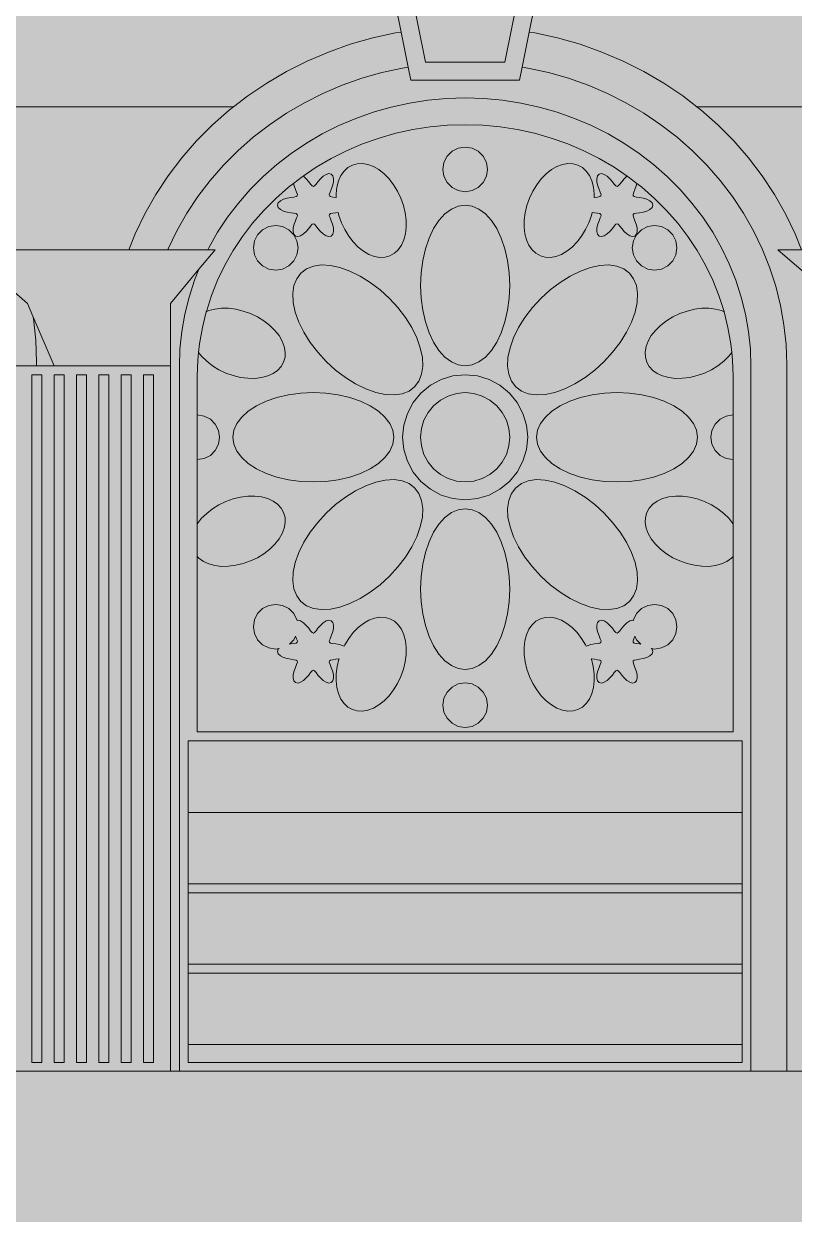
# Model space of a CAD drawing. Header units: millimetres. Extents: x -2412 to 16214, y -1176 to 12015.
# Drawn here: x 11948 to 13265, y 412 to 2447 of the extents above; entities that cross this region are included whole.
import ezdxf

# ---------------------------------------------------------------- set-up
doc = ezdxf.new("R2010")
doc.units = ezdxf.units.MM
for name, color, linetype, lineweight, true_color in [('00_WHITE_BACKGROUND', 7, 'Continuous', 18, 0xffffff), ('01_STRUCTURE', 7, 'Continuous', 18, 0x000000), ('02_CORNICES', 7, 'Continuous', 18, 0x000000), ('03_FRAMES_DOORS', 7, 'Continuous', 18, 0x000000), ('04_GLAZING_SHUTTERS', 7, 'Continuous', 18, 0x000000), ('05_STONE_JOINTS', 7, 'Continuous', 18, 0x000000), ('06_ORNAMENT', 7, 'Continuous', 18, 0x000000)]:
    doc.layers.add(name, color=color, linetype=linetype, lineweight=lineweight, true_color=true_color)

msp = doc.modelspace()

# ---------------------------------------------------------------- linework, layer by layer
at = {"layer": '00_WHITE_BACKGROUND', "lineweight": 18, "true_color": 0xffffff}
msp.add_solid([(-2412.2137, -1175.5725), (16213.7405, -1175.5725), (-2412.2137, 12015.2672), (16213.7405, 12015.2672)], dxfattribs=at)
at = {"layer": '01_STRUCTURE', "color": 7, "lineweight": 18, "true_color": 0x000000}
for points in [[(12583.145, 2431.7252), (12544.229, 2423.1908)], [(13007.6336, 2365.8473), (12972.3969, 2383.542)], [(13074.0458, 2324.1221), (13041.5725, 2346)], [(11968.1527, 1906.2443), (11964.2443, 1943.6336), (11963.5267, 1947.6947), (12000, 1862.5954), (11969.4656, 1862.5954), (11969.4656, 1868.7023)], [(11969.4656, 656.4885), (12091.6031, 656.4885), (12198.4733, 656.4885), (12213.7405, 656.4885)]]:
    msp.add_lwpolyline(points, dxfattribs=at)
at = {"layer": '02_CORNICES', "color": 7, "lineweight": 18, "true_color": 0x000000}
for points in [[(12605.0076, 2373.2977), (12592.9466, 2433.2366), (12557.2519, 2610.687)], [(12847.3282, 2610.687), (12811.6336, 2433.2366), (12799.5725, 2373.2977)], [(12127.1603, 2061.0687), (12193.8321, 2061.0687), (12262.4733, 2061.0687), (12274.8092, 2061.0687), (12247.2977, 2028.0611), (12198.4733, 1969.4656), (12198.4733, 1862.5954), (12000, 1862.5954)]]:
    msp.add_lwpolyline(points, dxfattribs=at)
msp.add_lwpolyline([(12594.5344, 2580.1527), (12634.4733, 2381.6794), (12770.1069, 2381.6794), (12810.0458, 2580.1527)], close=True, dxfattribs=at)
at = {"layer": '03_FRAMES_DOORS', "color": 7, "lineweight": 18, "true_color": 0x000000}
for points in [[(12592.9466, 2433.2366), (12583.145, 2431.7252)], [(12972.3969, 2383.542), (12935.9847, 2399.0534), (12898.5954, 2412.2901), (12860.3511, 2423.1908), (12821.4351, 2431.7252), (12811.6336, 2433.2366)], [(12432.1832, 2383.542), (12396.9466, 2365.8473)], [(13251.9084, 656.4885), (13251.9084, 1865.0382), (13250.7328, 1898.8244), (13247.2061, 1932.4733), (13241.3435, 1965.8321), (13233.1756, 1998.7481), (13222.7328, 2031.1145), (13210.0763, 2062.7481), (13195.2214, 2093.542), (13178.2748, 2123.3588), (13159.2824, 2152.0611), (13138.3359, 2179.542), (13115.5115, 2205.6794), (13090.9313, 2230.3511), (13064.6718, 2253.4656), (13036.8702, 2274.916), (13007.6489, 2294.6107), (12977.0992, 2312.458), (12945.374, 2328.3969), (12912.626, 2342.3511), (12878.9618, 2354.2595), (12844.5344, 2364.0763), (12809.5115, 2371.7557), (12799.5725, 2373.2977), (12795.1145, 2351.145), (12609.4656, 2351.145), (12605.0076, 2373.2977), (12595.0687, 2371.7557), (12560.0458, 2364.0763), (12525.6183, 2354.2595), (12491.9542, 2342.3511), (12459.2061, 2328.3969), (12427.4809, 2312.458), (12396.9313, 2294.6107), (12367.7099, 2274.916), (12339.9084, 2253.4656), (12313.6489, 2230.3511), (12289.0687, 2205.6794), (12266.2443, 2179.542), (12245.2977, 2152.0611), (12226.3053, 2123.3588), (12209.3588, 2093.542), (12194.5038, 2062.7481), (12193.8321, 2061.0687)], [(13041.5725, 2346), (13007.6336, 2365.8473)], [(12363.0076, 2346), (12330.5344, 2324.1221)], [(13190.8397, 656.4885), (13190.8397, 1861.374), (13189.7863, 1891.4046), (13186.6565, 1921.313), (13181.4504, 1950.9618), (13174.1985, 1980.229), (13164.916, 2008.9924), (13153.6489, 2037.1145), (13140.458, 2064.4885), (13125.3893, 2090.9924), (13108.5038, 2116.5191), (13089.8779, 2140.9466), (13069.6031, 2164.1679), (13047.7405, 2186.1069), (13024.4122, 2206.6412), (12999.6947, 2225.7099), (12973.7099, 2243.2214), (12946.5649, 2259.084), (12918.3664, 2273.2519), (12889.2519, 2285.6489), (12859.3282, 2296.2443), (12828.7328, 2304.9618), (12797.6031, 2311.7863), (12766.0611, 2316.687), (12734.2443, 2319.6336), (12702.2901, 2320.6107), (12670.3359, 2319.6336), (12638.5191, 2316.687), (12606.9771, 2311.7863), (12575.8473, 2304.9618), (12545.2519, 2296.2443), (12515.3282, 2285.6489), (12486.2137, 2273.2519), (12458.0153, 2259.084), (12430.8702, 2243.2214), (12404.8855, 2225.7099), (12380.1679, 2206.6412), (12356.8397, 2186.1069), (12334.9771, 2164.1679), (12314.7023, 2140.9466), (12296.0763, 2116.5191), (12279.1908, 2090.9924), (12264.1221, 2064.4885), (12262.4733, 2061.0687)], [(13231.1603, 2155.7252), (13210.0611, 2187.6183), (13186.7786, 2218.1527), (13161.4351, 2247.1908), (13134.1069, 2274.6107), (13104.9466, 2300.2901)], [(12173.4198, 2155.7252), (12154.5802, 2122.5954)], [(13293.3588, 2012.4427), (13236.6412, 2061.0687), (13277.4198, 2061.0687), (13266.4885, 2088.3817), (13250, 2122.5954)], [(11963.5267, 1947.6947), (11954.1985, 1969.4656), (11877.6336, 2035.0992)], [(12247.2977, 2028.0611), (12239.6641, 2008.9924), (12230.3817, 1980.229), (12223.1298, 1950.9618), (12217.9237, 1921.313), (12214.7939, 1891.4046), (12213.7405, 1861.374), (12213.7405, 656.4885), (13190.8397, 656.4885)], [(11969.4656, 1868.7023), (11968.1527, 1906.2443)], [(11969.4656, 656.4885), (11923.6641, 656.4885), (11923.6641, 1862.5954), (11969.4656, 1862.5954)], [(12198.4733, 1862.5954), (12198.4733, 656.4885)], [(13251.9084, 656.4885), (13282.4427, 656.4885), (13282.4427, 1862.5954), (13312.9771, 1862.5954)], [(13190.8397, 656.4885), (13251.9084, 656.4885)]]:
    msp.add_lwpolyline(points, dxfattribs=at)
for points in [[(11961.8321, 1847.3282), (11978.626, 1847.3282), (11978.626, 671.7557), (11961.8321, 671.7557)], [(12000, 1847.3282), (12016.7939, 1847.3282), (12016.7939, 671.7557), (12000, 671.7557)], [(12038.1679, 1847.3282), (12054.9618, 1847.3282), (12054.9618, 671.7557), (12038.1679, 671.7557)], [(12076.3359, 1847.3282), (12093.1298, 1847.3282), (12093.1298, 671.7557), (12076.3359, 671.7557)], [(12114.5038, 1847.3282), (12131.2977, 1847.3282), (12131.2977, 671.7557), (12114.5038, 671.7557)], [(12152.6718, 1847.3282), (12169.4656, 1847.3282), (12169.4656, 671.7557), (12152.6718, 671.7557)]]:
    msp.add_lwpolyline(points, close=True, dxfattribs=at)
at = {"layer": '04_GLAZING_SHUTTERS', "color": 7, "lineweight": 18, "true_color": 0x000000}
for points in [[(12979.2366, 2187.0992), (12956.7481, 2202.2443), (12931.2977, 2217.1298), (12904.8702, 2230.4122), (12877.5725, 2242.0305), (12849.5115, 2251.9542), (12820.8397, 2260.1374), (12791.6489, 2266.5344), (12762.0763, 2271.1298), (12732.2443, 2273.8931), (12702.2901, 2274.8092), (12672.3359, 2273.8931), (12642.5038, 2271.1298), (12612.9313, 2266.5344), (12583.7405, 2260.1374), (12555.0687, 2251.9542), (12527.0229, 2242.0305), (12499.7099, 2230.4122), (12473.2824, 2217.1298), (12447.8321, 2202.2443), (12425.3435, 2187.0992)], [(12408.9008, 2174.5954), (12400.3053, 2167.9695), (12378.4275, 2148.7023), (12357.9389, 2128.1527), (12338.916, 2106.3664), (12321.4656, 2083.4656), (12305.6336, 2059.542), (12291.5115, 2034.7023), (12279.145, 2009.0382), (12268.5802, 1982.6718), (12259.8779, 1955.7099), (12259.7099, 1955.0229)], [(13144.8702, 1955.0229), (13144.7023, 1955.7099), (13136, 1982.6718), (13125.4351, 2009.0382), (13113.0687, 2034.7023), (13098.9466, 2059.542), (13083.1145, 2083.4656), (13065.6641, 2106.3664), (13046.6412, 2128.1527), (13026.1527, 2148.7023), (13004.2748, 2167.9695), (12995.6794, 2174.5954)], [(12246.626, 1885.4809), (12245.2519, 1872.4275), (12244.2748, 1844.2748), (12244.2748, 1778.626)], [(12244.2748, 1536.626), (12244.2748, 1236.6412), (13160.3053, 1236.6412), (13160.3053, 1536.626), (13160.3053, 1592.2901), (13160.3053, 1702.2901), (13160.3053, 1778.626), (13160.3053, 1844.2748), (13159.3282, 1872.4275), (13157.9542, 1885.4809)], [(12244.2748, 1702.2901), (12244.2748, 1592.2901)], [(12229.0076, 1099.2366), (12229.0076, 1221.374), (13175.5725, 1221.374), (13175.5725, 1099.2366)], [(13175.5725, 1099.2366), (12229.0076, 1099.2366)], [(12229.0076, 977.0992), (12229.0076, 1099.2366)], [(13175.5725, 1099.2366), (13175.5725, 977.0992)], [(13175.5725, 977.0992), (12229.0076, 977.0992)], [(12229.0076, 961.8321), (12229.0076, 977.0992)], [(13175.5725, 977.0992), (13175.5725, 961.8321)], [(12229.0076, 961.8321), (13175.5725, 961.8321)], [(12229.0076, 839.6947), (12229.0076, 961.8321)], [(13175.5725, 961.8321), (13175.5725, 839.6947)], [(13175.5725, 839.6947), (12229.0076, 839.6947)], [(12229.0076, 824.4275), (12229.0076, 839.6947)], [(13175.5725, 839.6947), (13175.5725, 824.4275)], [(12229.0076, 824.4275), (13175.5725, 824.4275)], [(12229.0076, 702.2901), (12229.0076, 824.4275)], [(13175.5725, 824.4275), (13175.5725, 702.2901)], [(13175.5725, 702.2901), (12229.0076, 702.2901)], [(13175.5725, 702.2901), (13175.5725, 671.7557), (12229.0076, 671.7557), (12229.0076, 702.2901)]]:
    msp.add_lwpolyline(points, dxfattribs=at)
at = {"layer": '05_STONE_JOINTS', "color": 7, "lineweight": 18, "true_color": 0x000000}
for points in [[(13098.3969, 2305.3435), (13832.0611, 2305.3435), (13832.0611, 2641.2214)], [(12544.229, 2423.1908), (12505.9847, 2412.2901), (12468.5954, 2399.0534), (12432.1832, 2383.542)], [(12396.9466, 2365.8473), (12363.0076, 2346)], [(12330.5344, 2324.1221), (12306.1832, 2305.3435)], [(13098.3969, 2305.3435), (13074.0458, 2324.1221)], [(11754.8855, 2305.3435), (12306.1832, 2305.3435)], [(12306.1832, 2305.3435), (12299.6336, 2300.2901), (12270.4733, 2274.6107), (12243.145, 2247.1908), (12217.8015, 2218.1527), (12194.5191, 2187.6183), (12173.4198, 2155.7252)], [(13104.9466, 2300.2901), (13098.3969, 2305.3435)], [(13250, 2122.5954), (13231.1603, 2155.7252)], [(12154.5802, 2122.5954), (12138.0916, 2088.3817), (12127.1603, 2061.0687), (11933.9084, 2061.0687)]]:
    msp.add_lwpolyline(points, dxfattribs=at)
at = {"layer": '06_ORNAMENT', "color": 7, "lineweight": 18, "true_color": 0x000000}
for points in [[(12664.1221, 2198.4733), (12665.9847, 2186.6718), (12671.4046, 2176.0458), (12679.8626, 2167.5878), (12690.4885, 2162.1679), (12702.2901, 2160.3053), (12714.0916, 2162.1679), (12724.7176, 2167.5878), (12733.1756, 2176.0458), (12738.5954, 2186.6718), (12740.458, 2198.4733), (12738.5954, 2210.2748), (12733.1756, 2220.9008), (12724.7176, 2229.3588), (12714.0916, 2234.7786), (12702.2901, 2236.6412), (12690.4885, 2234.7786), (12679.8626, 2229.3588), (12671.4046, 2220.9008), (12665.9847, 2210.2748)], [(12381.6794, 2137.4046), (12382.916, 2133.4809), (12386.458, 2130), (12391.7252, 2127.2519), (12397.9237, 2125.3893), (12404.1069, 2124.2901), (12409.4504, 2123.6031), (12413.2672, 2122.8702), (12415.2519, 2121.5267), (12415.4198, 2119.145), (12414.1527, 2115.4656), (12412.0763, 2110.5038), (12409.9237, 2104.5802), (12408.4427, 2098.2901), (12408.1832, 2092.3664), (12409.4351, 2087.5573), (12412.2137, 2084.5191), (12416.229, 2083.6336), (12421.0229, 2084.9466), (12426.0305, 2088.1374), (12430.7328, 2092.5802), (12434.7939, 2097.3893), (12438.0458, 2101.6641), (12440.5954, 2104.6107), (12442.7481, 2105.6489), (12444.9008, 2104.6107), (12447.4504, 2101.6641), (12450.7023, 2097.3893), (12454.7634, 2092.5802), (12459.4656, 2088.1374), (12464.4733, 2084.9466), (12469.2672, 2083.6336), (12473.2824, 2084.5191), (12476.0611, 2087.5573), (12477.313, 2092.3664), (12477.0534, 2098.2901), (12475.5725, 2104.5802), (12473.4198, 2110.5038), (12471.3435, 2115.4656), (12470.0763, 2119.145), (12470.2443, 2121.5267), (12472.229, 2122.8702), (12476.0458, 2123.6031), (12481.3893, 2124.2901), (12485.1756, 2124.9618), (12486.4427, 2119.7099), (12490.8397, 2107.313), (12496.4885, 2095.4351), (12503.2519, 2084.3664), (12510.9618, 2074.3817), (12519.4351, 2065.7252), (12528.4427, 2058.6107), (12537.771, 2053.2214), (12547.2061, 2049.6794), (12556.4885, 2048.0611), (12565.4198, 2048.4275), (12573.7557, 2050.7634), (12581.2977, 2055.0076), (12587.8779, 2061.0687), (12593.313, 2068.7786), (12597.4656, 2077.9542), (12600.2443, 2088.3664), (12601.5878, 2099.7557), (12601.4504, 2111.8626), (12599.8473, 2124.3817), (12596.7939, 2136.9771), (12592.3969, 2149.374), (12586.7481, 2161.2519), (12579.9847, 2172.3206), (12572.2748, 2182.3053), (12563.8168, 2190.9618), (12554.8092, 2198.0763), (12545.4656, 2203.4656), (12536.0458, 2207.0229), (12526.7481, 2208.626), (12517.8321, 2208.2595), (12509.4809, 2205.9237), (12501.9389, 2201.6794), (12495.374, 2195.6336), (12489.9389, 2187.9237), (12485.771, 2178.7481), (12482.9924, 2168.3359), (12481.6489, 2156.9313), (12481.7252, 2150.458), (12481.3893, 2150.5191), (12476.0458, 2151.2061), (12472.229, 2151.9389), (12470.2443, 2153.2824), (12470.0763, 2155.6641), (12471.3435, 2159.3435), (12473.4198, 2164.3053), (12475.5725, 2170.229), (12477.0534, 2176.5191), (12477.313, 2182.4427), (12476.0611, 2187.2519), (12473.2824, 2190.2901), (12469.2672, 2191.1756), (12464.4733, 2189.8626), (12459.4656, 2186.6718), (12454.7634, 2182.229), (12450.7023, 2177.4198), (12447.4504, 2173.145), (12444.9008, 2170.1985), (12442.7481, 2169.1603), (12440.5954, 2170.1985), (12438.0458, 2173.145), (12434.7939, 2177.4198), (12430.7328, 2182.229), (12426.0305, 2186.6718), (12425.3435, 2187.0992), (12423.4656, 2185.8473), (12408.9008, 2174.5954), (12409.9237, 2170.229), (12412.0763, 2164.3053), (12414.1527, 2159.3435), (12415.4198, 2155.6641), (12415.2519, 2153.2824), (12413.2672, 2151.9389), (12409.4504, 2151.2061), (12404.1069, 2150.5191), (12397.9237, 2149.4198), (12391.7252, 2147.5573), (12386.458, 2144.8092), (12382.916, 2141.3282)], [(12802.9924, 2099.7557), (12804.3359, 2088.3664), (12807.1145, 2077.9542), (12811.2672, 2068.7786), (12816.7023, 2061.0687), (12823.2824, 2055.0076), (12830.8244, 2050.7634), (12839.1603, 2048.4275), (12848.0916, 2048.0611), (12857.374, 2049.6794), (12866.8092, 2053.2214), (12876.1374, 2058.6107), (12885.145, 2065.7252), (12893.6183, 2074.3817), (12901.3282, 2084.3664), (12908.0916, 2095.4351), (12913.7405, 2107.313), (12918.1374, 2119.7099), (12919.4046, 2124.9618), (12923.1908, 2124.2901), (12928.5344, 2123.6031), (12932.3511, 2122.8702), (12934.3359, 2121.5267), (12934.5038, 2119.145), (12933.2366, 2115.4656), (12931.1603, 2110.5038), (12929.0076, 2104.5802), (12927.5267, 2098.2901), (12927.2672, 2092.3664), (12928.5191, 2087.5573), (12931.2977, 2084.5191), (12935.313, 2083.6336), (12940.1069, 2084.9466), (12945.1145, 2088.1374), (12949.8168, 2092.5802), (12953.8779, 2097.3893), (12957.1298, 2101.6641), (12959.6794, 2104.6107), (12961.8321, 2105.6489), (12963.9847, 2104.6107), (12966.5344, 2101.6641), (12969.7863, 2097.3893), (12973.8473, 2092.5802), (12978.5496, 2088.1374), (12983.5573, 2084.9466), (12988.3511, 2083.6336), (12992.3664, 2084.5191), (12995.145, 2087.5573), (12996.3969, 2092.3664), (12996.1374, 2098.2901), (12994.6565, 2104.5802), (12992.5038, 2110.5038), (12990.4275, 2115.4656), (12989.1603, 2119.145), (12989.3282, 2121.5267), (12991.313, 2122.8702), (12995.1298, 2123.6031), (13000.4733, 2124.2901), (13006.6565, 2125.3893), (13012.855, 2127.2519), (13018.1221, 2130), (13021.6641, 2133.4809), (13022.9008, 2137.4046), (13021.6641, 2141.3282), (13018.1221, 2144.8092), (13012.855, 2147.5573), (13006.6565, 2149.4198), (13000.4733, 2150.5191), (12995.1298, 2151.2061), (12991.313, 2151.9389), (12989.3282, 2153.2824), (12989.1603, 2155.6641), (12990.4275, 2159.3435), (12992.5038, 2164.3053), (12994.6565, 2170.229), (12995.6794, 2174.5954), (12981.1145, 2185.8473), (12979.2366, 2187.0992), (12978.5496, 2186.6718), (12973.8473, 2182.229), (12969.7863, 2177.4198), (12966.5344, 2173.145), (12963.9847, 2170.1985), (12961.8321, 2169.1603), (12959.6794, 2170.1985), (12957.1298, 2173.145), (12953.8779, 2177.4198), (12949.8168, 2182.229), (12945.1145, 2186.6718), (12940.1069, 2189.8626), (12935.313, 2191.1756), (12931.2977, 2190.2901), (12928.5191, 2187.2519), (12927.2672, 2182.4427), (12927.5267, 2176.5191), (12929.0076, 2170.229), (12931.1603, 2164.3053), (12933.2366, 2159.3435), (12934.5038, 2155.6641), (12934.3359, 2153.2824), (12932.3511, 2151.9389), (12928.5344, 2151.2061), (12923.1908, 2150.5191), (12922.855, 2150.458), (12922.9313, 2156.9313), (12921.5878, 2168.3359), (12918.8092, 2178.7481), (12914.6412, 2187.9237), (12909.2061, 2195.6336), (12902.6412, 2201.6794), (12895.0992, 2205.9237), (12886.7481, 2208.2595), (12877.8321, 2208.626), (12868.5344, 2207.0229), (12859.1145, 2203.4656), (12849.771, 2198.0763), (12840.7634, 2190.9618), (12832.3053, 2182.3053), (12824.5954, 2172.3206), (12817.8321, 2161.2519), (12812.1832, 2149.374), (12807.7863, 2136.9771), (12804.7328, 2124.3817), (12803.1298, 2111.8626)], [(12625.9542, 2000), (12626.9008, 1978.5038), (12629.6947, 1957.542), (12634.2748, 1937.6183), (12640.5344, 1919.2366), (12648.3053, 1902.8397), (12657.4198, 1888.8397), (12667.6336, 1877.5725), (12678.7023, 1869.313), (12690.3511, 1864.2901), (12702.2901, 1862.5954), (12714.229, 1864.2901), (12725.8779, 1869.313), (12736.9466, 1877.5725), (12747.1603, 1888.8397), (12756.2748, 1902.8397), (12764.0458, 1919.2366), (12770.3053, 1937.6183), (12774.8855, 1957.542), (12777.6794, 1978.5038), (12778.626, 2000), (12777.6794, 2021.4962), (12774.8855, 2042.458), (12770.3053, 2062.3817), (12764.0458, 2080.7634), (12756.2748, 2097.1603), (12747.1603, 2111.1603), (12736.9466, 2122.4275), (12725.8779, 2130.687), (12714.229, 2135.7099), (12702.2901, 2137.4046), (12690.3511, 2135.7099), (12678.7023, 2130.687), (12667.6336, 2122.4275), (12657.4198, 2111.1603), (12648.3053, 2097.1603), (12640.5344, 2080.7634), (12634.2748, 2062.3817), (12629.6947, 2042.458), (12626.9008, 2021.4962)], [(12340.2595, 2064.3206), (12342.1221, 2052.5344), (12347.542, 2041.8931), (12355.9847, 2033.4504), (12366.626, 2028.0305), (12378.4275, 2026.1527), (12390.2137, 2028.0305), (12400.855, 2033.4504), (12409.2977, 2041.8931), (12414.7176, 2052.5344), (12416.5954, 2064.3206), (12414.7176, 2076.1221), (12409.2977, 2086.7634), (12400.855, 2095.2061), (12390.2137, 2100.626), (12378.4275, 2102.4885), (12366.626, 2100.626), (12355.9847, 2095.2061), (12347.542, 2086.7634), (12342.1221, 2076.1221)], [(12987.9847, 2064.3206), (12989.8626, 2052.5344), (12995.2824, 2041.8931), (13003.7252, 2033.4504), (13014.3664, 2028.0305), (13026.1527, 2026.1527), (13037.9542, 2028.0305), (13048.5954, 2033.4504), (13057.0382, 2041.8931), (13062.458, 2052.5344), (13064.3206, 2064.3206), (13062.458, 2076.1221), (13057.0382, 2086.7634), (13048.5954, 2095.2061), (13037.9542, 2100.626), (13026.1527, 2102.4885), (13014.3664, 2100.626), (13003.7252, 2095.2061), (12995.2824, 2086.7634), (12989.8626, 2076.1221)], [(12407.6947, 1986.0458), (12408.4427, 1970.855), (12411.8931, 1954.5191), (12417.9847, 1937.4198), (12426.5649, 1920), (12437.4046, 1902.6718), (12450.2595, 1885.8626), (12464.7939, 1870), (12480.6565, 1855.4656), (12497.4504, 1842.626), (12514.7786, 1831.771), (12532.2137, 1823.2061), (12549.2977, 1817.1145), (12565.6489, 1813.6489), (12580.8244, 1812.9008), (12594.4885, 1814.9008), (12606.2901, 1819.5725), (12615.9237, 1826.8244), (12623.1756, 1836.458), (12627.8473, 1848.2595), (12629.8473, 1861.9237), (12629.0992, 1877.0992), (12625.6336, 1893.4504), (12619.542, 1910.5344), (12610.9771, 1927.9695), (12600.1221, 1945.2977), (12587.2824, 1962.0916), (12572.7481, 1977.9542), (12556.8855, 1992.4885), (12540.0763, 2005.3435), (12522.7481, 2016.1832), (12505.3282, 2024.7634), (12488.229, 2030.855), (12471.8931, 2034.3053), (12456.7023, 2035.0534), (12443.0382, 2033.0687), (12431.2519, 2028.3817), (12421.6031, 2021.145), (12414.3664, 2011.4962), (12409.6794, 1999.7099)], [(12774.7328, 1861.9237), (12776.7328, 1848.2595), (12781.4046, 1836.458), (12788.6565, 1826.8244), (12798.2901, 1819.5725), (12810.0916, 1814.9008), (12823.7557, 1812.9008), (12838.9313, 1813.6489), (12855.2824, 1817.1145), (12872.3664, 1823.2061), (12889.8015, 1831.771), (12907.1298, 1842.626), (12923.9237, 1855.4656), (12939.7863, 1870), (12954.3206, 1885.8626), (12967.1756, 1902.6718), (12978.0153, 1920), (12986.5954, 1937.4198), (12992.687, 1954.5191), (12996.1527, 1970.855), (12996.8855, 1986.0458), (12994.9008, 1999.7099), (12990.229, 2011.4962), (12982.9771, 2021.145), (12973.3282, 2028.3817), (12961.542, 2033.0687), (12947.8779, 2035.0534), (12932.687, 2034.3053), (12916.3511, 2030.855), (12899.2519, 2024.7634), (12881.8321, 2016.1832), (12864.5038, 2005.3435), (12847.6947, 1992.4885), (12831.8321, 1977.9542), (12817.2977, 1962.0916), (12804.458, 1945.2977), (12793.6031, 1927.9695), (12785.0382, 1910.5344), (12778.9466, 1893.4504), (12775.4809, 1877.0992)], [(12246.626, 1885.4809), (12251.7863, 1878.9313), (12260.4427, 1870.4733), (12270.4275, 1862.7634), (12281.4962, 1856), (12293.374, 1850.3511), (12305.771, 1845.9542), (12318.3664, 1842.9008), (12330.8855, 1841.2977), (12342.9924, 1841.1603), (12354.3817, 1842.5038), (12364.7939, 1845.2824), (12373.9695, 1849.4351), (12381.6794, 1854.8702), (12387.7405, 1861.4504), (12391.9847, 1868.9924), (12394.3206, 1877.3282), (12394.687, 1886.2595), (12393.0687, 1895.542), (12389.5267, 1904.9771), (12384.1374, 1914.3053), (12377.0229, 1923.313), (12368.3664, 1931.7863), (12358.3817, 1939.4962), (12347.313, 1946.2595), (12335.4351, 1951.9084), (12323.0382, 1956.3053), (12310.4275, 1959.3435), (12297.9237, 1960.9618), (12285.8168, 1961.0992), (12274.4122, 1959.7557), (12264, 1956.9771), (12259.7099, 1955.0229), (12253.0687, 1928.2748), (12248.1985, 1900.4733)], [(13009.8931, 1886.2595), (13010.2595, 1877.3282), (13012.5954, 1868.9924), (13016.8397, 1861.4504), (13022.9008, 1854.8702), (13030.6107, 1849.4351), (13039.7863, 1845.2824), (13050.1985, 1842.5038), (13061.6031, 1841.1603), (13073.6947, 1841.2977), (13086.2137, 1842.9008), (13098.8092, 1845.9542), (13111.2061, 1850.3511), (13123.084, 1856), (13134.1527, 1862.7634), (13144.1374, 1870.4733), (13152.7939, 1878.9313), (13157.9542, 1885.4809), (13156.3817, 1900.4733), (13151.5115, 1928.2748), (13144.8702, 1955.0229), (13140.5802, 1956.9771), (13130.1679, 1959.7557), (13118.7634, 1961.0992), (13106.6565, 1960.9618), (13094.1527, 1959.3435), (13081.542, 1956.3053), (13069.145, 1951.9084), (13057.2672, 1946.2595), (13046.1985, 1939.4962), (13036.2137, 1931.7863), (13027.5573, 1923.313), (13020.4427, 1914.3053), (13015.0534, 1904.9771), (13011.5115, 1895.542)], [(12595.4198, 1740.458), (12597.4809, 1719.6031), (12603.5573, 1699.5573), (12613.4351, 1681.084), (12626.7176, 1664.8855), (12642.916, 1651.6031), (12661.3893, 1641.7252), (12681.4351, 1635.6336), (12702.2901, 1633.5878), (12723.145, 1635.6336), (12743.1908, 1641.7252), (12761.6641, 1651.6031), (12777.8626, 1664.8855), (12791.145, 1681.084), (12801.0229, 1699.5573), (12807.1145, 1719.6031), (12809.1603, 1740.458), (12807.1145, 1761.313), (12801.0229, 1781.3588), (12791.145, 1799.8321), (12777.8626, 1816.0305), (12761.6641, 1829.313), (12743.1908, 1839.1908), (12723.145, 1845.2672), (12702.2901, 1847.3282), (12681.4351, 1845.2672), (12661.3893, 1839.1908), (12642.916, 1829.313), (12626.7176, 1816.0305), (12613.4351, 1799.8321), (12603.5573, 1781.3588), (12597.4809, 1761.313)], [(12305.3435, 1740.458), (12307.0382, 1728.5191), (12312.0611, 1716.8702), (12320.3206, 1705.8015), (12331.5878, 1695.5878), (12345.5878, 1686.4733), (12361.9847, 1678.7023), (12380.3664, 1672.4427), (12400.2901, 1667.8626), (12421.2519, 1665.0687), (12442.7481, 1664.1221), (12464.2443, 1665.0687), (12485.2061, 1667.8626), (12505.1298, 1672.4427), (12523.5115, 1678.7023), (12539.9084, 1686.4733), (12553.9084, 1695.5878), (12565.1756, 1705.8015), (12573.4351, 1716.8702), (12578.458, 1728.5191), (12580.1527, 1740.458), (12578.458, 1752.3969), (12573.4351, 1764.0458), (12565.1756, 1775.1145), (12553.9084, 1785.3282), (12539.9084, 1794.4427), (12523.5115, 1802.2137), (12505.1298, 1808.4733), (12485.2061, 1813.0534), (12464.2443, 1815.8473), (12442.7481, 1816.7939), (12421.2519, 1815.8473), (12400.2901, 1813.0534), (12380.3664, 1808.4733), (12361.9847, 1802.2137), (12345.5878, 1794.4427), (12331.5878, 1785.3282), (12320.3206, 1775.1145), (12312.0611, 1764.0458), (12307.0382, 1752.3969)], [(12625.9542, 1740.458), (12627.4198, 1725.5725), (12631.771, 1711.2519), (12638.8244, 1698.0458), (12648.3053, 1686.4733), (12659.8779, 1676.9924), (12673.084, 1669.9389), (12687.4046, 1665.5878), (12702.2901, 1664.1221), (12717.1756, 1665.5878), (12731.4962, 1669.9389), (12744.7023, 1676.9924), (12756.2748, 1686.4733), (12765.7557, 1698.0458), (12772.8092, 1711.2519), (12777.1603, 1725.5725), (12778.626, 1740.458), (12777.1603, 1755.3435), (12772.8092, 1769.6641), (12765.7557, 1782.8702), (12756.2748, 1794.4427), (12744.7023, 1803.9237), (12731.4962, 1810.9771), (12717.1756, 1815.3282), (12702.2901, 1816.7939), (12687.4046, 1815.3282), (12673.084, 1810.9771), (12659.8779, 1803.9237), (12648.3053, 1794.4427), (12638.8244, 1782.8702), (12631.771, 1769.6641), (12627.4198, 1755.3435)], [(12824.4275, 1740.458), (12826.1221, 1728.5191), (12831.145, 1716.8702), (12839.4046, 1705.8015), (12850.6718, 1695.5878), (12864.6718, 1686.4733), (12881.0687, 1678.7023), (12899.4504, 1672.4427), (12919.374, 1667.8626), (12940.3359, 1665.0687), (12961.8321, 1664.1221), (12983.3282, 1665.0687), (13004.2901, 1667.8626), (13024.2137, 1672.4427), (13042.5954, 1678.7023), (13058.9924, 1686.4733), (13072.9924, 1695.5878), (13084.2595, 1705.8015), (13092.5191, 1716.8702), (13097.542, 1728.5191), (13099.2366, 1740.458), (13097.542, 1752.3969), (13092.5191, 1764.0458), (13084.2595, 1775.1145), (13072.9924, 1785.3282), (13058.9924, 1794.4427), (13042.5954, 1802.2137), (13024.2137, 1808.4733), (13004.2901, 1813.0534), (12983.3282, 1815.8473), (12961.8321, 1816.7939), (12940.3359, 1815.8473), (12919.374, 1813.0534), (12899.4504, 1808.4733), (12881.0687, 1802.2137), (12864.6718, 1794.4427), (12850.6718, 1785.3282), (12839.4046, 1775.1145), (12831.145, 1764.0458), (12826.1221, 1752.3969)], [(12244.2748, 1778.626), (12244.2748, 1702.2901), (12256.0763, 1704.1527), (12266.7023, 1709.5725), (12275.1603, 1718.0305), (12280.5802, 1728.6565), (12282.4427, 1740.458), (12280.5802, 1752.2595), (12275.1603, 1762.8855), (12266.7023, 1771.3435), (12256.0763, 1776.7634)], [(12407.6947, 1494.8702), (12409.6794, 1481.2061), (12414.3664, 1469.4198), (12421.6031, 1459.771), (12431.2519, 1452.5191), (12443.0382, 1447.8473), (12456.7023, 1445.8626), (12471.8931, 1446.5954), (12488.229, 1450.0611), (12505.3282, 1456.1527), (12522.7481, 1464.7328), (12540.0763, 1475.5725), (12556.8855, 1488.4275), (12572.7481, 1502.9618), (12587.2824, 1518.8244), (12600.1221, 1535.6183), (12610.9771, 1552.9466), (12619.542, 1570.3817), (12625.6336, 1587.4656), (12629.0992, 1603.8168), (12629.8473, 1618.9924), (12627.8473, 1632.6565), (12623.1756, 1644.458), (12615.9237, 1654.0916), (12606.2901, 1661.3435), (12594.4885, 1666.0153), (12580.8244, 1668.0153), (12565.6489, 1667.2672), (12549.2977, 1663.8015), (12532.2137, 1657.7099), (12514.7786, 1649.145), (12497.4504, 1638.2901), (12480.6565, 1625.4504), (12464.7939, 1610.916), (12450.2595, 1595.0534), (12437.4046, 1578.2443), (12426.5649, 1560.916), (12417.9847, 1543.4962), (12411.8931, 1526.3969), (12408.4427, 1510.0611)], [(12774.7328, 1618.9924), (12775.4809, 1603.8168), (12778.9466, 1587.4656), (12785.0382, 1570.3817), (12793.6031, 1552.9466), (12804.458, 1535.6183), (12817.2977, 1518.8244), (12831.8321, 1502.9618), (12847.6947, 1488.4275), (12864.5038, 1475.5725), (12881.8321, 1464.7328), (12899.2519, 1456.1527), (12916.3511, 1450.0611), (12932.687, 1446.5954), (12947.8779, 1445.8626), (12961.542, 1447.8473), (12973.3282, 1452.5191), (12982.9771, 1459.771), (12990.229, 1469.4198), (12994.9008, 1481.2061), (12996.8855, 1494.8702), (12996.1527, 1510.0611), (12992.687, 1526.3969), (12986.5954, 1543.4962), (12978.0153, 1560.916), (12967.1756, 1578.2443), (12954.3206, 1595.0534), (12939.7863, 1610.916), (12923.9237, 1625.4504), (12907.1298, 1638.2901), (12889.8015, 1649.145), (12872.3664, 1657.7099), (12855.2824, 1663.8015), (12838.9313, 1667.2672), (12823.7557, 1668.0153), (12810.0916, 1666.0153), (12798.2901, 1661.3435), (12788.6565, 1654.0916), (12781.4046, 1644.458), (12776.7328, 1632.6565)], [(12244.2748, 1592.2901), (12244.2748, 1536.626), (12247.1145, 1533.542), (12254.8244, 1528.1069), (12264, 1523.9389), (12274.4122, 1521.1603), (12285.8168, 1519.8168), (12297.9237, 1519.9542), (12310.4275, 1521.5725), (12323.0382, 1524.6107), (12335.4351, 1529.0076), (12347.313, 1534.6565), (12358.3817, 1541.4198), (12368.3664, 1549.1298), (12377.0229, 1557.6031), (12384.1374, 1566.6107), (12389.5267, 1575.9389), (12393.0687, 1585.374), (12394.687, 1594.6565), (12394.3206, 1603.5878), (12391.9847, 1611.9237), (12387.7405, 1619.4656), (12381.6794, 1626.0458), (12373.9695, 1631.4809), (12364.7939, 1635.6336), (12354.3817, 1638.4122), (12342.9924, 1639.7557), (12330.8855, 1639.6183), (12318.3664, 1638.0153), (12305.771, 1634.9618), (12293.374, 1630.5649), (12281.4962, 1624.916), (12270.4275, 1618.1527), (12260.4427, 1610.4427), (12251.7863, 1601.9847), (12244.6718, 1592.9771)], [(12625.9542, 1480.916), (12626.9008, 1459.4198), (12629.6947, 1438.458), (12634.2748, 1418.5344), (12640.5344, 1400.1527), (12648.3053, 1383.7557), (12657.4198, 1369.7557), (12667.6336, 1358.4885), (12678.7023, 1350.229), (12690.3511, 1345.2061), (12702.2901, 1343.5115), (12714.229, 1345.2061), (12725.8779, 1350.229), (12736.9466, 1358.4885), (12747.1603, 1369.7557), (12756.2748, 1383.7557), (12764.0458, 1400.1527), (12770.3053, 1418.5344), (12774.8855, 1438.458), (12777.6794, 1459.4198), (12778.626, 1480.916), (12777.6794, 1502.4122), (12774.8855, 1523.374), (12770.3053, 1543.2977), (12764.0458, 1561.6794), (12756.2748, 1578.0763), (12747.1603, 1592.0763), (12736.9466, 1603.3435), (12725.8779, 1611.6031), (12714.229, 1616.626), (12702.2901, 1618.3206), (12690.3511, 1616.626), (12678.7023, 1611.6031), (12667.6336, 1603.3435), (12657.4198, 1592.0763), (12648.3053, 1578.0763), (12640.5344, 1561.6794), (12634.2748, 1543.2977), (12629.6947, 1523.374), (12626.9008, 1502.4122)], [(12340.2595, 1416.5954), (12342.1221, 1404.7939), (12347.542, 1394.1527), (12355.9847, 1385.7099), (12366.626, 1380.2901), (12378.4275, 1378.4275), (12384.3359, 1379.3588), (12382.916, 1377.9695), (12381.6794, 1374.0458), (12382.916, 1370.1221), (12386.458, 1366.6412), (12391.7252, 1363.8931), (12397.9237, 1362.0305), (12404.1069, 1360.9313), (12409.4504, 1360.2443), (12413.2672, 1359.5115), (12415.2519, 1358.1679), (12415.4198, 1355.7863), (12414.1527, 1352.1069), (12412.0763, 1347.145), (12409.9237, 1341.2214), (12408.4427, 1334.9313), (12408.1832, 1329.0076), (12409.4351, 1324.1985), (12412.2137, 1321.1603), (12416.229, 1320.2748), (12421.0229, 1321.5878), (12426.0305, 1324.7786), (12430.7328, 1329.2214), (12434.7939, 1334.0305), (12438.0458, 1338.3053), (12440.5954, 1341.2519), (12442.7481, 1342.2901), (12444.9008, 1341.2519), (12447.4504, 1338.3053), (12450.7023, 1334.0305), (12454.7634, 1329.2214), (12459.4656, 1324.7786), (12464.4733, 1321.5878), (12469.2672, 1320.2748), (12473.2824, 1321.1603), (12476.0611, 1324.1985), (12477.313, 1329.0076), (12477.0534, 1334.9313), (12475.5725, 1341.2214), (12473.4198, 1347.145), (12471.3435, 1352.1069), (12470.0763, 1355.7863), (12470.2443, 1358.1679), (12472.229, 1359.5115), (12476.0458, 1360.2443), (12481.3893, 1360.9313), (12486.6718, 1361.8779), (12486.4427, 1361.2061), (12483.4046, 1348.5954), (12481.7863, 1336.0916), (12481.6489, 1323.9847), (12482.9924, 1312.5802), (12485.771, 1302.1679), (12489.9389, 1292.9924), (12495.374, 1285.2824), (12501.9389, 1279.2366), (12509.4809, 1274.9924), (12517.8321, 1272.6565), (12526.7481, 1272.2901), (12536.0458, 1273.8931), (12545.4656, 1277.4504), (12554.8092, 1282.8397), (12563.8168, 1289.9542), (12572.2748, 1298.6107), (12579.9847, 1308.5954), (12586.7481, 1319.6641), (12592.3969, 1331.542), (12596.7939, 1343.9389), (12599.8473, 1356.5344), (12601.4504, 1369.0534), (12601.5878, 1381.145), (12600.2443, 1392.5496), (12597.4656, 1402.9618), (12593.313, 1412.1374), (12587.8779, 1419.8473), (12581.2977, 1425.9084), (12573.7557, 1430.1527), (12565.4198, 1432.4885), (12556.4885, 1432.855), (12547.2061, 1431.2366), (12537.771, 1427.6947), (12528.4427, 1422.3053), (12519.4351, 1415.1908), (12510.9618, 1406.5344), (12503.2519, 1396.5496), (12496.4885, 1385.4809), (12495.4656, 1383.313), (12493.771, 1384.1985), (12487.5725, 1386.0611), (12481.3893, 1387.1603), (12476.0458, 1387.8473), (12472.229, 1388.5802), (12470.2443, 1389.9237), (12470.0763, 1392.3053), (12471.3435, 1395.9847), (12473.4198, 1400.9466), (12475.5725, 1406.8702), (12477.0534, 1413.1603), (12477.313, 1419.084), (12476.0611, 1423.8931), (12473.2824, 1426.9313), (12469.2672, 1427.8168), (12464.4733, 1426.5038), (12459.4656, 1423.313), (12454.7634, 1418.8702), (12450.7023, 1414.0611), (12447.4504, 1409.7863), (12444.9008, 1406.8397), (12442.7481, 1405.8015), (12440.5954, 1406.8397), (12438.0458, 1409.7863), (12434.7939, 1414.0611), (12430.7328, 1418.8702), (12426.0305, 1423.313), (12421.0229, 1426.5038), (12416.229, 1427.8168), (12414.855, 1427.5115), (12414.7176, 1428.3817), (12409.2977, 1439.0229), (12400.855, 1447.4656), (12390.2137, 1452.8855), (12378.4275, 1454.7634), (12366.626, 1452.8855), (12355.9847, 1447.4656), (12347.542, 1439.0229), (12342.1221, 1428.3817)], [(12802.9924, 1381.145), (12803.1298, 1369.0534), (12804.7328, 1356.5344), (12807.7863, 1343.9389), (12812.1832, 1331.542), (12817.8321, 1319.6641), (12824.5954, 1308.5954), (12832.3053, 1298.6107), (12840.7634, 1289.9542), (12849.771, 1282.8397), (12859.1145, 1277.4504), (12868.5344, 1273.8931), (12877.8321, 1272.2901), (12886.7481, 1272.6565), (12895.0992, 1274.9924), (12902.6412, 1279.2366), (12909.2061, 1285.2824), (12914.6412, 1292.9924), (12918.8092, 1302.1679), (12921.5878, 1312.5802), (12922.9313, 1323.9847), (12922.7939, 1336.0916), (12921.1756, 1348.5954), (12918.1374, 1361.2061), (12917.9084, 1361.8779), (12923.1908, 1360.9313), (12928.5344, 1360.2443), (12932.3511, 1359.5115), (12934.3359, 1358.1679), (12934.5038, 1355.7863), (12933.2366, 1352.1069), (12931.1603, 1347.145), (12929.0076, 1341.2214), (12927.5267, 1334.9313), (12927.2672, 1329.0076), (12928.5191, 1324.1985), (12931.2977, 1321.1603), (12935.313, 1320.2748), (12940.1069, 1321.5878), (12945.1145, 1324.7786), (12949.8168, 1329.2214), (12953.8779, 1334.0305), (12957.1298, 1338.3053), (12959.6794, 1341.2519), (12961.8321, 1342.2901), (12963.9847, 1341.2519), (12966.5344, 1338.3053), (12969.7863, 1334.0305), (12973.8473, 1329.2214), (12978.5496, 1324.7786), (12983.5573, 1321.5878), (12988.3511, 1320.2748), (12992.3664, 1321.1603), (12995.145, 1324.1985), (12996.3969, 1329.0076), (12996.1374, 1334.9313), (12994.6565, 1341.2214), (12992.5038, 1347.145), (12990.4275, 1352.1069), (12989.1603, 1355.7863), (12989.3282, 1358.1679), (12991.313, 1359.5115), (12995.1298, 1360.2443), (13000.4733, 1360.9313), (13006.6565, 1362.0305), (13012.855, 1363.8931), (13018.1221, 1366.6412), (13021.6641, 1370.1221), (13022.9008, 1374.0458), (13021.6641, 1377.9695), (13020.2443, 1379.3588), (13026.1527, 1378.4275), (13037.9542, 1380.2901), (13048.5954, 1385.7099), (13057.0382, 1394.1527), (13062.458, 1404.7939), (13064.3206, 1416.5954), (13062.458, 1428.3817), (13057.0382, 1439.0229), (13048.5954, 1447.4656), (13037.9542, 1452.8855), (13026.1527, 1454.7634), (13014.3664, 1452.8855), (13003.7252, 1447.4656), (12995.2824, 1439.0229), (12989.8626, 1428.3817), (12989.7252, 1427.5115), (12988.3511, 1427.8168), (12983.5573, 1426.5038), (12978.5496, 1423.313), (12973.8473, 1418.8702), (12969.7863, 1414.0611), (12966.5344, 1409.7863), (12963.9847, 1406.8397), (12961.8321, 1405.8015), (12959.6794, 1406.8397), (12957.1298, 1409.7863), (12953.8779, 1414.0611), (12949.8168, 1418.8702), (12945.1145, 1423.313), (12940.1069, 1426.5038), (12935.313, 1427.8168), (12931.2977, 1426.9313), (12928.5191, 1423.8931), (12927.2672, 1419.084), (12927.5267, 1413.1603), (12929.0076, 1406.8702), (12931.1603, 1400.9466), (12933.2366, 1395.9847), (12934.5038, 1392.3053), (12934.3359, 1389.9237), (12932.3511, 1388.5802), (12928.5344, 1387.8473), (12923.1908, 1387.1603), (12917.0076, 1386.0611), (12910.8092, 1384.1985), (12909.1145, 1383.313), (12908.0916, 1385.4809), (12901.3282, 1396.5496), (12893.6183, 1406.5344), (12885.145, 1415.1908), (12876.1374, 1422.3053), (12866.8092, 1427.6947), (12857.374, 1431.2366), (12848.0916, 1432.855), (12839.1603, 1432.4885), (12830.8244, 1430.1527), (12823.2824, 1425.9084), (12816.7023, 1419.8473), (12811.2672, 1412.1374), (12807.1145, 1402.9618), (12804.3359, 1392.5496)], [(12401.9084, 1386.7634), (12409.2977, 1394.1527), (12412.3817, 1400.1985), (12414.1527, 1395.9847), (12415.4198, 1392.3053), (12415.2519, 1389.9237), (12413.2672, 1388.5802), (12409.4504, 1387.8473), (12404.1069, 1387.1603)], [(12989.1603, 1392.3053), (12990.4275, 1395.9847), (12992.1985, 1400.1985), (12995.2824, 1394.1527), (13002.6718, 1386.7634), (13000.4733, 1387.1603), (12995.1298, 1387.8473), (12991.313, 1388.5802), (12989.3282, 1389.9237)], [(12664.1221, 1282.4427), (12665.9847, 1270.6412), (12671.4046, 1260.0153), (12679.8626, 1251.5573), (12690.4885, 1246.1374), (12702.2901, 1244.2748), (12714.0916, 1246.1374), (12724.7176, 1251.5573), (12733.1756, 1260.0153), (12738.5954, 1270.6412), (12740.458, 1282.4427), (12738.5954, 1294.2443), (12733.1756, 1304.8702), (12724.7176, 1313.3282), (12714.0916, 1318.7481), (12702.2901, 1320.6107), (12690.4885, 1318.7481), (12679.8626, 1313.3282), (12671.4046, 1304.8702), (12665.9847, 1294.2443)]]:
    msp.add_lwpolyline(points, close=True, dxfattribs=at)
for points in [[(13160.3053, 1778.626), (13148.5038, 1776.7634), (13137.8779, 1771.3435), (13129.4198, 1762.8855), (13124, 1752.2595), (13122.1374, 1740.458), (13124, 1728.6565), (13129.4198, 1718.0305), (13137.8779, 1709.5725), (13148.5038, 1704.1527), (13160.3053, 1702.2901)], [(13160.3053, 1592.2901), (13159.9084, 1592.9771), (13152.7939, 1601.9847), (13144.1374, 1610.4427), (13134.1527, 1618.1527), (13123.084, 1624.916), (13111.2061, 1630.5649), (13098.8092, 1634.9618), (13086.2137, 1638.0153), (13073.6947, 1639.6183), (13061.6031, 1639.7557), (13050.1985, 1638.4122), (13039.7863, 1635.6336), (13030.6107, 1631.4809), (13022.9008, 1626.0458), (13016.8397, 1619.4656), (13012.5954, 1611.9237), (13010.2595, 1603.5878), (13009.8931, 1594.6565), (13011.5115, 1585.374), (13015.0534, 1575.9389), (13020.4427, 1566.6107), (13027.5573, 1557.6031), (13036.2137, 1549.1298), (13046.1985, 1541.4198), (13057.2672, 1534.6565), (13069.145, 1529.0076), (13081.542, 1524.6107), (13094.1527, 1521.5725), (13106.6565, 1519.9542), (13118.7634, 1519.8168), (13130.1679, 1521.1603), (13140.5802, 1523.9389), (13149.7557, 1528.1069), (13157.4656, 1533.542), (13160.3053, 1536.626)]]:
    msp.add_lwpolyline(points, dxfattribs=at)

doc.saveas('drawing.dxf')
